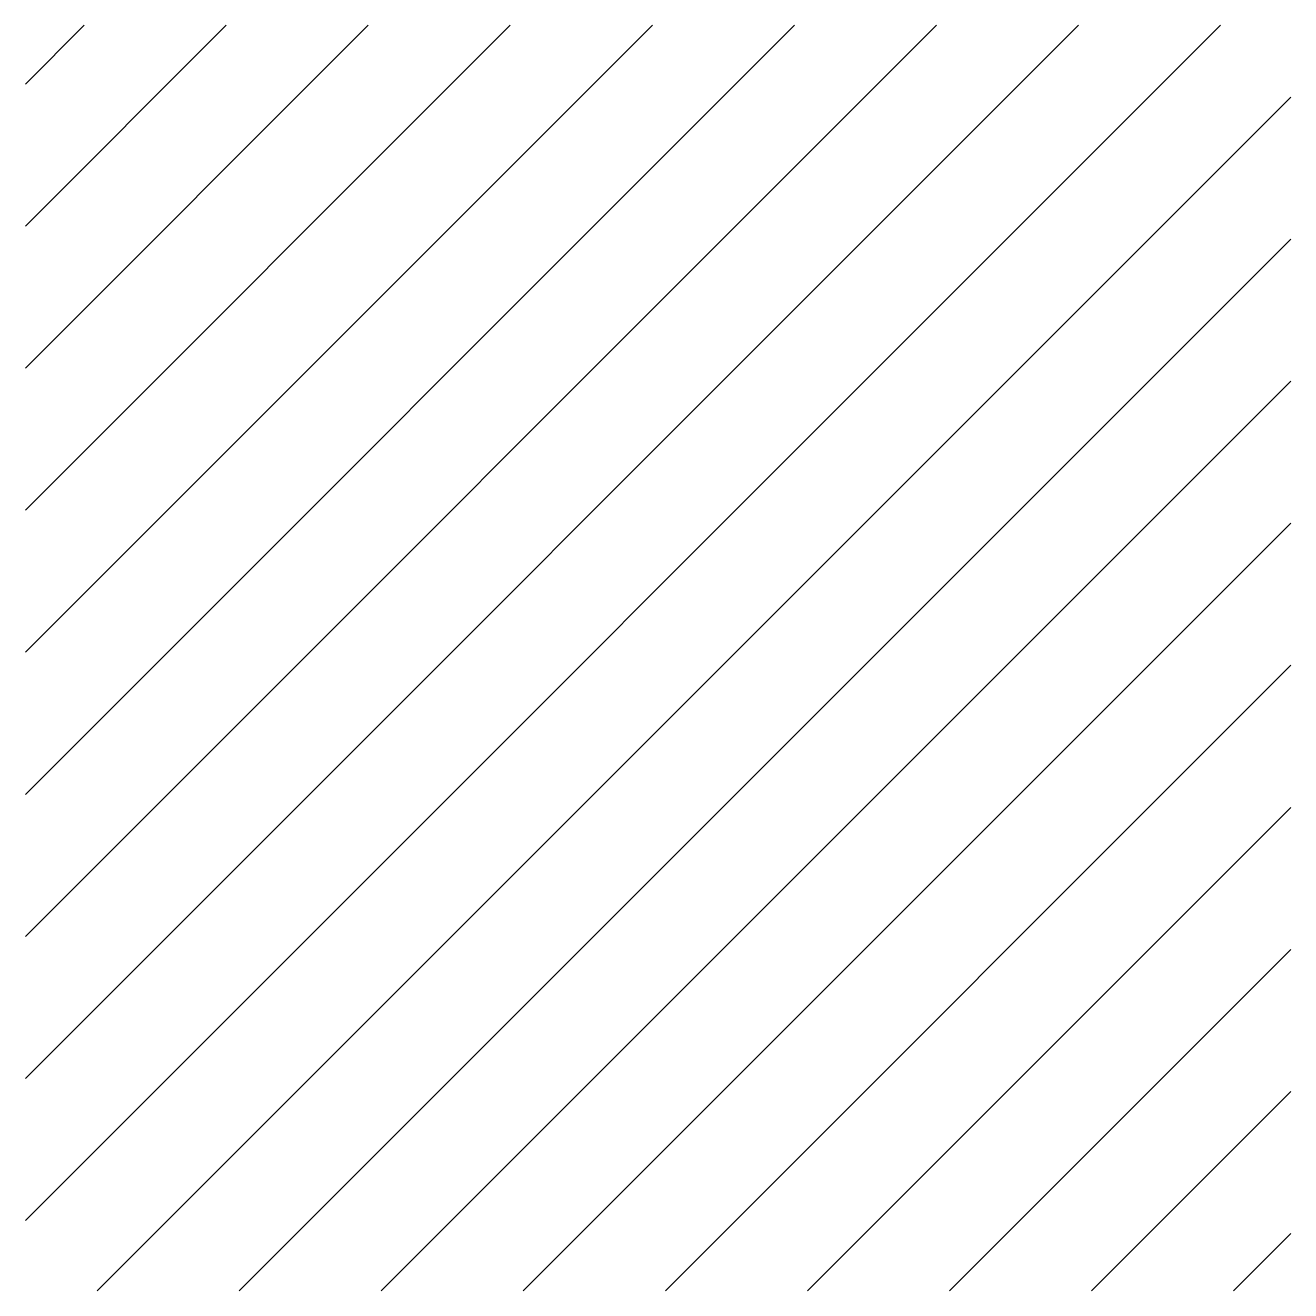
# Model space of a CAD drawing. Header units: millimetres. Extents: x 13508 to 14508, y 3911 to 4911.
import ezdxf

# ---------------------------------------------------------------- set-up
doc = ezdxf.new("R2010")
doc.units = ezdxf.units.MM
doc.header["$LTSCALE"] = 0.5
doc.layers.add('Parede', color=7, linetype='Continuous')

msp = doc.modelspace()

# ---------------------------------------------------------------- hatches: boundary and pattern name
at = {"layer": 'Parede', "true_color": 0x636466}
h = msp.add_hatch(dxfattribs=at)
h.set_pattern_fill('ANSI31', color=251, scale=25)
h.paths.add_polyline_path([(14507.9, 4910.9), (13507.9, 4910.9), (13507.9, 3910.9), (14507.9, 3910.9)])

doc.saveas('drawing.dxf')
